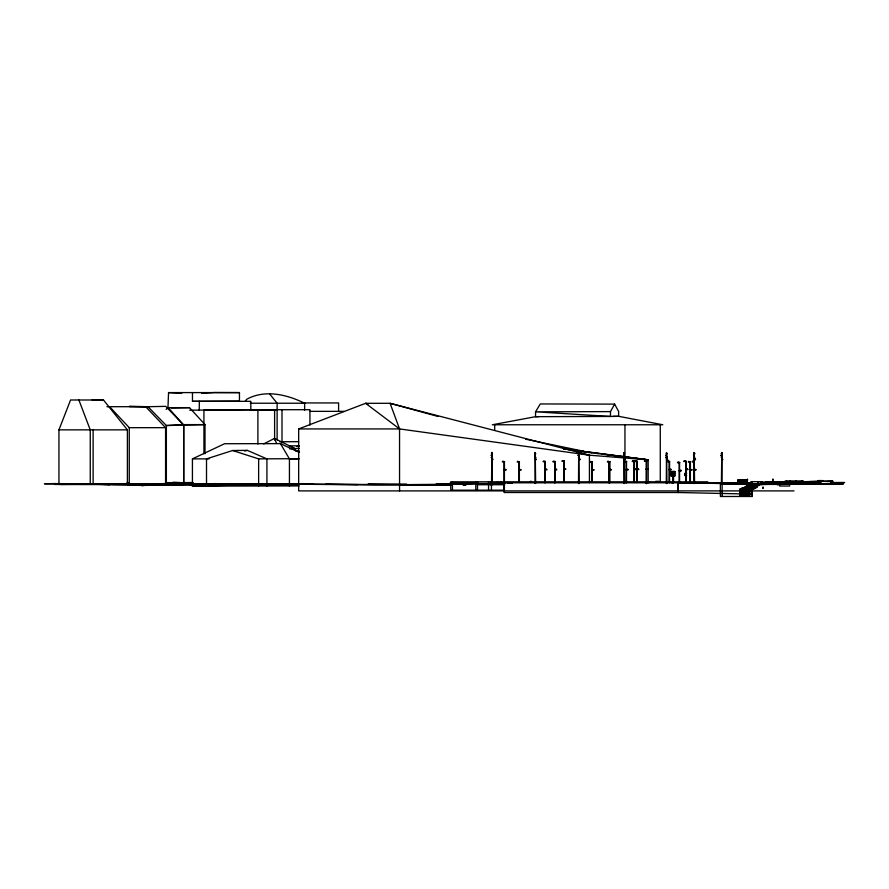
<?xml version="1.0" encoding="UTF-8"?>
<svg xmlns="http://www.w3.org/2000/svg" width="889" height="889" viewBox="0 0 889 889"><rect width="100%" height="100%" fill="white"/><g stroke="black" fill="none" stroke-linecap="round" stroke-linejoin="round"><path stroke-width="1.33" d="M103.48 399.994L70.564 399.994L58.952 429.854L58.952 484.438L127.394 484.427L127.394 429.854L103.48 399.994L92.089 399.994M173.188 482.271L183.701 482.816L183.701 424.609L205.003 424.609L205.003 453.712M338.598 411.351L338.598 402.939L301.871 402.939M475.493 483.094C468.536 484.472 424.842 482.56 470.059 483.272M750.616 489.65L740.193 489.739L740.193 495.329L740.181 488.772L746.593 488.383L746.582 487.028L744.849 487.128L755.594 487.028L755.617 488.383L749.083 488.772L749.094 489.739L750.616 489.65L750.605 488.672M741.659 495.329L741.659 493.94M741.659 492.539L741.659 491.139L740.193 492.539L741.659 492.539L742.193 491.139L742.193 492.539L742.193 491.139M743.671 493.928L743.671 492.539L743.137 493.928M744.604 492.539L745.138 491.139M746.082 492.539L746.616 493.928L746.616 492.539M748.082 492.539L748.082 491.139L747.56 492.539M740.193 492.539L749.649 492.539L749.56 489.739L749.094 493.928L749.649 493.928L740.193 493.928L740.193 495.329L749.649 495.329L749.56 492.539M749.649 491.095L749.649 489.739M770.719 482.794L770.719 482.005L777.097 481.994M491.373 457.413C491.884 458.002 492.228 456.702 491.473 457.457M578.917 453.623L578.417 453.935L579.095 453.023M579.106 457.046L578.606 457.491M579.328 453.701L578.839 452.912L578.728 453.657M624.256 454.09L624.256 452.89L624.256 453.646M666.228 457.679L666.606 456.779L666.961 457.591M666.528 453.646L666.961 454.023M666.328 454.023C667.161 452.023 666.372 454.579 666.806 453.512M694.787 453.701L694.287 452.901L694.287 453.657M721.379 453.712L721.935 453.279L721.868 454.001M721.812 453.612L721.99 453.012M492.217 457.413L491.428 457.19L492.117 456.99M491.639 457.057L491.973 457.413M535.078 457.791C535.378 457.313 535.145 456.802 535.589 457.379M535.367 453.968L535.167 453.157M535.034 483.46L535.222 452.479L535.656 483.46M535.322 457.135L534.989 457.146M578.506 483.527L578.695 452.534L579.128 483.527M579.072 457.113L578.506 456.968M623.922 483.505L624.122 452.512L624.556 483.505M666.228 457.302L666.972 457.368L666.228 457.213M666.306 483.516L666.506 452.523L666.939 483.516M693.953 483.516L694.153 452.523L694.587 483.516M693.876 457.213L694.565 457.502L694.142 457.046M694.387 453.646L693.82 453.812L694.453 454.079M722.068 457.302C721.99 456.702 720.835 457.546 722.157 457.579M721.612 457.491L721.99 457.368M721.401 483.516L721.801 452.523M239.741 484.249L151.341 483.883L109.58 484.627L88.022 483.827M579.072 457.346L578.461 457.513M693.831 457.802C695.298 457.624 694.087 456.768 693.92 457.502M199.247 410.118L199.336 401.328M491.684 453.179L492.339 453.646L491.684 454.023M624.367 453.157L624.267 453.146M578.461 453.346L579.106 453.457M721.535 453.601L721.924 452.957L721.646 453.612M535.7 457.302L535.034 457.146L535.7 457.157M666.517 457.491L666.606 457.535M694.109 457.391L694.52 456.89M694.531 457.246L694.031 457.224M167.943 408.107L168.554 392.594L239.452 392.594L239.452 401.106L192.469 401.328L192.469 392.594M535.634 453.301L535.089 452.957L535.234 453.946M694.187 453.646L694.553 453.012M694.609 454.023L693.931 453.801L694.398 453.168M694.553 453.412L694.365 453.312M721.546 453.468L721.901 454.079M79.132 483.783L106.869 484.127M491.873 453.357C490.995 454.49 493.195 453.09 491.473 453.279M492.15 453.279L491.539 453.279L492.284 453.534M535.367 453.257L535.456 453.523M578.528 453.346L578.839 454.023M722.024 453.079L721.501 453.957M722.057 453.89L721.357 453.479L721.912 453.29M94.467 484.294L97.123 483.905M495.395 483.083L494.551 482.86L494.751 483.694L494.617 482.927M58.874 483.905L44.45 483.783L55.385 483.583M684.519 474.47L685.419 474.582L684.708 474.126M685.03 473.726L685.019 473.837M684.519 475.215L685.419 475.326L684.708 474.87M684.863 474.859L685.386 474.259M450.679 484.194L375.569 484.927L271.778 483.994L280.924 484.005M752.127 484.227L751.983 485.583L752.127 484.227L753.972 484.105L753.983 485.461L753.972 484.105M745.271 488.494L745.415 487.139L747.127 487.028L747.138 488.383L740.87 488.772L740.881 489.739M746.86 487.039L747.004 485.683L748.716 485.572M750.449 485.461L750.427 484.105L748.605 484.216L747.938 485.583C746.904 483.538 751.261 483.316 749.983 485.461M748.805 488.494L748.96 487.139L750.66 487.028L750.672 488.383L744.404 488.772L744.415 489.739M750.394 487.039L750.538 485.683L752.25 485.572M752.35 488.494L752.494 487.139L757.261 486.928L757.261 486.127M753.928 487.039L754.083 485.683L759.05 485.461C757.784 482.338 764.362 484.427 759.317 484.427M744.682 488.494L744.838 487.139L757.261 486.928M746.316 487.039L746.46 485.683L748.205 485.572M747.938 485.583L748.071 484.283L758.962 484.061M753.672 488.494L753.805 487.194M755.317 487.039L755.45 485.738L750.538 485.683M756.972 485.583L757.106 484.283M757.995 481.682L757.684 484.527L758.017 481.627M750.616 484.527L750.949 481.627L762.095 481.716L762.095 484.527L750.016 484.094M759.462 484.361L757.772 484.105L761.084 484.361M761.073 484.527L761.395 481.682M578.839 459.146L579.628 458.991M624.711 459.324L624.256 459.124M695.087 458.991L694.298 459.313M694.742 459.469L695.142 459.057L694.298 459.135M722.524 458.991L721.735 459.135M491.85 459.269L492.395 459.313M748.582 484.249L750.427 484.105M668.261 461.191L667.639 461.124L668.728 461.624M751.305 482.883L738.57 482.994M503.719 461.658L502.574 461.324L503.752 461.502M517.498 461.413L518.72 461.891M544.513 461.535L543.379 461.169L544.501 461.369M554.336 461.458L553.18 461.247L554.392 461.747M562.837 460.758L562.226 460.691L563.437 461.191M591.518 461.836L590.974 461.535M608.787 461.735L609.098 482.927M609.009 461.691L607.643 461.402M625.812 461.547L626.589 461.447M633.657 461.302L632.479 460.947L634.435 461.191L634.357 482.494M645.87 460.902L644.703 460.713L646.659 461.213M678.852 462.558L679.641 462.447M689.675 461.802L688.542 461.435L689.664 461.635M693.531 461.68L694.098 461.613M693.631 461.702L692.72 461.413M742.671 488.072L742.382 488.35M746.616 488.706L746.504 488.083M491.806 455.379L491.306 455.468M623.433 455.235L623.578 456.013L624.211 455.246M578.35 455.59L578.795 455.268M666.194 455.479L666.128 455.546M693.809 455.579L693.753 454.89M534.889 455.401L534.689 455.968L535.322 455.201M623.689 455.312L624.211 455.424M666.05 455.346L666.606 455.257M693.576 455.279L693.831 455.479M636.335 461.324L637.146 461.213M721.246 455.579L721.39 455.101M578.35 455.457L578.039 455.146M623.922 457.024C625.5 456.401 622.867 458.102 624.389 457.946M492.084 457.179L491.695 457.068M578.517 457.346L578.672 457.891M623.967 457.424L624.2 457.279M666.917 457.035L667.017 457.802L666.183 457.802M693.965 457.035L694.531 457.368M721.312 457.335L721.957 457.146L721.924 457.835M491.528 457.179L491.561 457.779M624.445 457.402L623.845 457.579M685.352 461.313L686.219 461.202L686.252 482.549M746.449 485.705L757.25 485.572M534.956 453.534L535.678 453.968M538.201 416.663L535.545 416.674L610.487 416.452L610.487 411.607L614.621 404.117L540.268 403.95L535.545 411.818L535.545 416.674L492.328 424.775L662.805 424.764L618.633 416.319L613.166 416.341M681.23 483.427L681.596 482.783L504.241 482.805L504.241 492.506L678.207 492.506L678.207 482.805L752.027 483.205M535.322 455.39L534.822 455.468M721.29 455.479L720.779 455.746L721.69 455.257M491.106 455.224L491.806 455.201M493.073 459.257L492.762 459.569M536.089 459.769L536.4 459.469M694.942 459.902L695.598 459.235L695.098 459.746M245.353 400.939L246.742 399.261C264.933 389.226 287.014 394.516 304.627 403.239L301.871 403.317M579.528 459.846L580.15 459.246L579.661 459.713M624.956 459.824L625.345 459.435M667.372 459.824L667.772 459.402M721.735 459.313L722.535 459.124M722.824 459.446L722.668 459.624M667.261 459.324L666.65 459.135M579.595 459.035L578.839 459.324M536 459.08L535.367 459.08M535.989 459.246L535.367 459.269M693.664 455.435L694.253 455.257M623.889 457.757L624.634 457.802L624.211 457.124M166.121 409.373L168.232 407.651L189.501 407.651L205.003 424.609L166.365 425.531L147.93 406.706L129.527 406.262M578.239 455.446L578.795 455.446M721.023 455.257L721.69 455.435M637.68 469.414L638.858 469.603M504.696 469.57L505.874 469.414L505.03 469.759M545.824 469.625L546.079 469.314M592.83 469.937L593.708 469.559M609.754 470.014L610.321 469.781M627.123 469.648L628.001 469.281L626.045 469.525M690.986 469.892L691.864 469.536L690.675 469.692M694.942 469.792L695.62 469.403M529.711 482.127L531.278 481.327L530.644 481.327M263.722 443.911L274.49 438.433L295.326 448.767M624.889 459.313L624.256 459.302M299.015 485.916L192.424 486.139L192.424 458.88L224.595 443.722L280.435 443.622L298.937 452.245M519.687 469.681L520.865 469.492L519.765 469.981M555.314 469.825L555.903 469.392M555.947 469.47L556.536 469.348M564.415 468.981L565.582 468.792L564.359 469.281M593.685 469.592L591.763 469.814M609.798 469.814L610.921 469.425M610.932 469.448L609.81 469.659L610.821 469.514M634.624 469.514L635.846 469.036M646.848 469.281L648.07 468.803M669.828 469.414L670.995 469.203L669.773 469.703M695.798 469.448L694.553 469.759M679.829 470.459L681.052 470.292L679.963 470.781M693.776 469.659L695.242 469.559M624.389 453.99L624.478 453.268M794.033 490.895L298.671 490.895L298.671 428.931L365.612 403.306L390.082 403.306L589.429 455.19L648.17 459.835L648.17 482.794M637.357 469.225L638.569 469.036L636.602 469.559M266.922 486.139L266.922 458.88L247.286 450.367L232.607 450.512L206.515 458.88L206.515 486.139M497.518 483.827L501.252 482.649L497.573 482.649M686.441 469.525L687.708 469.025L687.119 469.092M296.859 446.556L299.437 445.845L289.125 445.845L294.059 448.223M648.037 468.814L646.903 468.992M244.686 451.045L247.286 450.367M546.113 469.392L546.702 469.27L544.746 469.514M635.224 469.081L635.846 469.014M635.268 469.159L634.679 469.225M687.053 469.17L686.541 469.236M578.795 457.991L579.017 457.168M289.558 448.812L299.137 448.4M742.937 488.739L742.248 488.717L754.083 488.472L750.616 489.006M742.348 489.65L742.337 488.672L743.182 488.583M86.966 484.338L85.022 484.205M85.288 483.994L269.1 484.072M201.692 393.427L214.249 392.516L239.452 392.594M556.525 469.325L555.369 469.536M684.186 460.947L685.33 461.447M785.376 481.927L780.62 481.894M750.138 488.017L741.982 487.928L750.138 487.894M742.337 488.672L745.671 488.472M750.616 488.783L747.949 489.739L747.949 488.772L754.216 488.383L754.194 487.028M749.216 488.794L745.871 488.672L745.882 489.65M752.75 488.794L749.416 488.672L749.427 489.65M759.05 485.461L755.483 485.672C754.439 483.594 758.75 483.26 757.517 485.461M635.168 460.958L636.268 461.458M183.701 424.609L166.365 425.531L166.365 482.816L193.024 482.816M504.43 482.805L490.661 483.516L490.661 484.727M517.498 461.391L518.665 461.602M694.331 482.905L694.331 461.602L692.809 461.435M693.664 461.547L692.487 461.369M678.852 462.402L677.696 462.191L679.641 462.713M758.817 484.194L761.251 484.083M830.759 482.616L844.55 482.56L830.759 482.616L830.759 483.883L843.116 483.883L843.116 482.616M762.462 482.283L780.942 481.96M770.341 484.049L758.484 484.505M762.795 482.605L780.942 481.905L778.331 481.949M678.085 492.506L678.051 482.805L752.427 484.038M765.34 482.16L770.719 481.982M750.205 484.094L752.016 484.038M475.659 483.005L473.126 483.105L475.826 483.283M694.565 469.603L693.776 469.914M761.562 482.649L764.24 482.549M450.679 484.838L443.744 484.827L443.744 484.183L475.937 484.138M192.335 482.838L128.638 484.527L54.518 484.405L85.144 483.994M299.371 484.449L292.748 484.427L298.915 484.261M720.701 483.16L751.461 482.738L740.548 482.849M232.607 450.512L258.632 458.88L299.015 458.657M192.424 486.139L232.54 485.205M730.647 483.16L751.272 482.683M752.172 482.938L738.759 483.172M126.671 483.094L129.405 483.027M196.913 484.072L141.729 485.494L143.24 485.494L112.692 484.461M800.478 481.771L818.913 481.427M803.723 481.749L794.566 481.894M809.09 481.594L827.359 481.26M750.116 482.994L728.058 483.172M789.099 482.06L777.186 482.26L787.298 482.094M790.954 481.982L794.522 481.938M828.137 481.205L832.782 481.138L832.782 483.483L828.77 483.572M787.332 482.06L797.811 481.871M792.755 484.283L796.333 484.249M800.478 484.127L810.868 483.938M809.09 483.938L818.913 483.772M790.954 484.327L802.245 484.127M789.143 484.361L792.721 484.327M828.137 483.549L821.347 483.694M147.93 406.706L165.798 406.362L183.701 425.12L183.701 482.816M644.881 482.516L650.304 482.483M832.782 481.138L819.936 481.371M811.613 483.883L832.782 483.483M171.177 407.984L189.501 407.651M728.169 483.172L734.114 483.06M795.988 482.26L821.469 481.771M780.142 484.583L777.186 484.605L779.553 484.561M92.978 484.094L61.141 484.449M292.748 484.427L299.004 484.338M744.515 482.894L751.95 482.783L738.403 482.727M809.557 483.916L758.228 484.472L789.91 484.338L789.91 482.538L762.373 482.694L765.318 482.649M407.518 485.05A53.384 0.589 0.3 0 0 449.49 485.127L325.696 484.172M297.282 484.427L128.127 484.849M496.784 483.849L504.896 483.783M801.456 481.694L821.269 481.527L821.269 480.571M189.701 410.185L250.831 409.729L250.831 401.328L192.469 401.328M242.575 484.194L305.294 483.96M305.883 483.927L157.642 484.672L297.282 484.527M766.807 482.638L777.208 482.594M762.34 482.671L789.91 482.594M451.69 484.916L436.832 484.827L436.832 484.172L448.923 484.172M250.109 409.807L274.612 409.707L274.612 439.966M610.487 411.607L535.545 411.818L610.487 416.452L618.633 416.319L618.633 411.463L614.621 404.117M167.888 482.638L180.367 482.583M184.523 482.571L192.846 482.538M446.478 485.072L450.245 485.061M791.354 483.916L843.116 483.983L810.001 483.916M279.568 441.733L298.637 441.689M779.72 483.038L789.665 483.016L789.621 486.039L779.72 486.039L779.72 484.038L780.386 484.127M250.265 403.239L304.627 403.239M106.924 406.695L145.718 406.706L165.576 427.676L165.576 484.427M249.709 409.729L309.928 409.707L309.928 425.053M309.928 411.351L344.065 411.351M109.569 406.718L129.261 427.676L165.576 427.676M298.671 428.931L399.55 428.931L589.429 455.19L589.429 482.66M58.952 429.854L127.394 429.854M296.093 451.201L298.86 451.201M491.917 452.479L491.506 484.805L492.15 484.805L491.95 452.479M665.972 455.435L666.606 455.435M694.253 455.435L693.52 455.168M666.317 457.19L666.983 457.19M192.424 458.88L209.048 458.88M491.85 459.08L492.528 459.102M666.65 459.313L667.372 459.313M564.171 460.958L563.304 460.969L564.171 461.213M645.792 460.98L646.659 460.958L646.581 483.594M561.926 461.258L563.493 461.258M644.414 461.269L645.581 461.069M668.728 461.402L669.595 461.38L669.506 482.683M504.496 461.558L503.63 461.802M545.29 461.424L544.424 461.669M609.787 461.591L608.698 461.869M632.201 461.502L634.435 461.458M634.879 461.524L637.146 461.469M683.874 461.513L686.219 461.458M519.454 461.658L518.587 461.891M543.057 461.735L545.29 461.691M555.125 461.769L554.258 461.524L555.125 461.502L555.047 482.805M592.307 461.735L590.385 461.502L590.941 461.613M624.345 461.747L626.589 461.702M667.35 461.691L669.595 461.647M690.453 461.691L689.586 461.713L690.453 461.947M502.252 461.858L504.496 461.813M517.209 461.958L519.454 461.913M552.88 461.813L554.447 461.813M607.32 461.936L609.787 461.847M692.075 461.88L694.409 461.858M590.063 462.036L592.307 461.991M688.219 462.002L689.775 462.002M677.396 462.758L678.907 462.469M563.626 469.036L564.493 469.281M646.114 469.036L646.981 469.281M563.626 469.303L565.86 469.348M633.89 469.281L634.757 469.292L633.89 469.536M636.602 469.303L637.469 469.314M646.114 469.303L648.359 469.348M685.675 469.292L686.552 469.303L685.675 469.548M669.05 469.47L669.906 469.481L669.05 469.725M503.952 469.636L504.819 469.659L503.952 469.903M518.909 469.736L519.765 469.759M554.58 469.592L555.447 469.825M609.021 469.714L610.11 469.692L609.254 469.925M634.568 469.581L636.135 469.581M686.397 469.592L688.008 469.592M544.746 469.77L546.991 469.814M554.58 469.848L556.814 469.892M626.045 469.792L628.29 469.837M669.728 469.77L671.284 469.77M689.908 469.781L690.775 470.014M504.63 469.948L506.197 469.948M518.909 469.992L521.143 470.037M591.763 470.081L593.996 470.125M609.021 469.97L611.488 469.981M689.908 470.037L692.153 470.081M694.453 469.959L696.109 469.992M679.096 470.537L679.963 470.548M679.096 470.792L681.33 470.837M685.075 473.137L686.753 473.137M685.63 473.493L686.252 473.493M685.075 475.748L686.753 475.759M738.137 479.96L747.205 479.96L738.137 479.771L738.014 483.005M738.403 480.404L746.938 480.416M738.403 480.705L746.938 480.693M738.403 480.982L746.938 480.982M655.726 481.327L658.927 481.327M738.403 481.293L746.938 481.293M738.403 481.582L746.938 481.582M821.269 481.705L818.002 481.705L818.002 480.571L822.847 480.571L822.847 481.516M707.8 481.816L450.767 481.816L450.767 490.183L504.385 490.183M738.403 481.86L746.938 481.871M738.403 482.16L746.938 482.149M751.649 482.016L751.494 483.227M738.403 482.449L746.938 482.449M478.315 482.649C469.503 483.238 461.213 485.505 452.434 482.96M707.155 483.038L751.972 483.005M760.917 483.038L770.907 483.427M783.076 483.216L791.354 483.183L791.354 484.127L788.61 484.127M758.539 483.46L784.109 483.46M477.482 483.516L504.541 483.516M761.128 484.038L720.379 484.205L720.39 496.484L752.35 496.484L752.35 488.294M133.294 484.427L162.887 484.427M477.482 484.727L504.541 484.727M742.004 488.383L755.617 488.383M740.181 488.772L754.083 488.794M746.616 489.739L746.082 491.139M740.737 491.139L749.649 491.139L749.027 491.139M749.627 492.539L749.027 493.928M749.094 495.329L749.649 495.329M463.147 484.205L465.914 484.216M436.832 484.827L443.744 484.827M463.147 484.861L465.914 484.861M250.265 409.64L277.124 409.707M443.744 484.183L450.99 484.183M463.38 484.227L466.458 484.227M436.055 484.172L451.29 484.272M463.991 484.316L466.069 484.327M436.01 484.594L450.679 484.683M85.066 483.816L88.3 483.827M445.245 484.238L451.545 484.272M463.102 484.372L466.436 484.394M313.406 484.049L298.671 483.983L357.8 484.605M463.069 484.794L465.825 484.805M82.121 483.805L85.4 483.816M82.099 484.216L55.018 484.005M129.527 406.617L145.718 406.706M512.308 482.671L506.874 482.627L512.331 482.794M436.832 484.172L451.69 484.272M463.858 484.338L466.558 484.361M399.55 484.938L408.062 484.994M77.699 483.772L79.477 483.783M74.298 483.749L78.032 483.772M71.653 483.727L74.609 483.749M55.04 483.583L71.987 483.727M444.478 484.205L450.712 484.272M91.134 483.838L94.49 483.872M280.435 443.622L289.436 458.88L298.893 458.991M140.473 484.005L148.53 484.138M97.101 484.327L109.58 484.627M671.328 482.76L672.273 482.783M678.051 492.506L741.037 493.884M749.227 494.073L751.961 494.128L751.816 487.194M668.806 461.324L668.228 461.269M563.382 460.902L562.804 460.835M684.208 460.947L685.397 461.147M106.413 484.261L109.78 484.461M181.723 393.405L168.554 392.594M608.832 461.869L607.765 461.435M296.237 450.745L298.904 451.045M573.938 450.101L648.17 459.835L601.609 454.112M608.765 461.513L607.998 461.391M563.393 448.778L583.506 451.223L525.599 439.177M574.216 450.745L576.961 451.079M581.073 451.579L592.018 452.934M594.763 453.268L598.875 453.768M563.626 448.912L648.17 459.835M577.194 452.69L589.429 455.19M368.29 403.928L365.612 403.306L399.55 428.931L399.55 490.895M635.202 460.98L636.357 461.135M438.055 416.463L390.082 403.306L399.55 428.931M625.845 461.369L624.667 461.213L625.723 461.691M292.237 448.489L299.404 452.045M608.487 461.747L609.565 461.624L609.487 482.927M591.229 461.847L591.985 461.747M751.583 481.627L751.594 483.583M491.584 453.501L491.617 453.901M168.232 407.651L183.701 425.12M269.834 394.183L277.124 403.239L277.124 439.966M274.49 438.433L276.601 443.544M78.888 399.994L90.245 429.854L90.245 484.438M545.535 469.614L545.068 469.525M755.783 485.572L755.794 486.928M752.138 488.583L741.682 489.006L745.093 488.472M742.371 488.083L742.348 489.006M741.682 488.672L741.693 489.65M747.949 488.772L747.949 489.739M747.127 487.028L747.138 488.383M746.727 488.717L746.26 488.717M754.239 484.427L755.872 484.427M738.492 482.938L738.492 479.771M721.835 452.523L722.024 483.516M819.58 480.571L819.58 481.705M801.4 480.949L801.4 481.694M795.899 480.949L795.899 482.082M790.654 484.127L790.654 482.538L778.975 482.538L778.975 483.216M790.01 480.949L790.01 482.082M786.721 480.949L786.721 482.082M782.942 482.694L782.942 484.449M779.709 482.538L779.709 483.216M751.972 487.105L751.972 495.295M750.216 487.105L750.216 489.828M747.205 479.771L747.104 483.005M746.849 479.771L746.849 483.005M745.049 479.96L745.171 483.005M744.96 479.96L744.949 483.005M744.693 479.96L744.693 483.005M744.604 479.96L744.482 483.005M743.671 491.139L743.671 489.739L743.137 491.139M742.893 479.96L742.893 482.938M742.804 479.96L742.804 483.005M742.448 479.96L742.537 483.005M742.193 493.928L742.193 495.329M740.648 479.96L740.648 483.005M740.293 479.96L740.381 483.005M738.581 479.96L738.703 483.005M738.226 479.96L738.237 483.005M722.146 484.205L722.146 496.484M694.242 461.569L694.242 482.883M693.998 461.591L693.953 482.905M693.853 461.569L693.853 482.883M690.375 461.691L690.375 481.66M689.986 461.691L689.986 481.66M685.752 461.202L685.63 482.549M679.563 462.447L679.563 482.427M679.174 462.447L679.174 482.427M674.64 471.492L674.64 476.026M673.54 471.492L673.54 482.849M673.329 471.492L673.329 482.849M673.095 471.492L673.095 482.849M672.895 471.492L672.895 482.849M671.306 471.492L671.306 476.026M669.128 461.38L669.128 482.683M660.271 424.764L660.271 481.794M646.192 460.958L646.192 483.594M637.057 461.213L637.057 482.516M636.68 461.213L636.68 482.516M633.979 461.191L633.979 482.494M626.512 461.447L626.512 482.749M626.123 461.447L626.123 482.749M624.956 424.764L624.956 457.857M609.71 461.591L609.71 482.894M609.332 461.591L609.332 482.894M592.23 461.735L592.23 481.705M591.841 461.735L591.841 481.705M564.093 460.958L564.093 482.26M563.704 460.958L563.704 482.26M554.658 461.502L554.658 482.805M545.213 461.424L545.213 482.727M544.824 461.424L544.824 482.727M519.365 461.658L519.365 481.627M518.987 461.658L518.987 481.627M504.419 461.558L504.396 492.506M504.03 461.558L504.03 484.194M503.73 481.816L503.73 490.183M501.252 481.816L501.252 484.205M497.529 481.816L497.529 484.205M494.706 424.764L494.706 430.243M491.45 481.816L491.45 490.183M488.55 481.816L488.55 490.183M477.482 481.816L477.482 490.183M475.815 481.816L475.815 490.183M452.445 481.816L452.445 490.183M304.627 402.939L304.627 410.151M289.436 458.88L289.436 486.139M282.002 409.707L282.002 442.722M258.632 458.88L258.632 486.139M257.899 444.056L257.899 409.729L203.937 410.085L203.937 453.801M214.805 483.416L214.805 486.139M129.261 427.676L129.261 484.427M93.123 429.854L93.123 484.438M406.606 484.094A334.164 8.857 0 0 1 368.179 483.816M748.082 493.928L747.549 495.329L748.082 493.928M763.084 487.194L762.951 488.494L763.084 487.161M150.874 485.138L148.852 485.305L150.874 485.138M674.918 471.492L671.039 471.492L671.039 476.026L674.918 476.026L674.918 471.492M747.516 479.293L747.338 481.105L747.449 479.293M772.919 479.204L772.741 481.06L772.852 479.204M802.978 480.949L785.131 480.949L785.131 482.082L802.978 482.082L802.978 480.949M192.713 484.783L189.379 484.783L196.758 484.849L192.713 484.783M745.138 493.928L744.604 495.329L745.138 493.928"/></g></svg>
